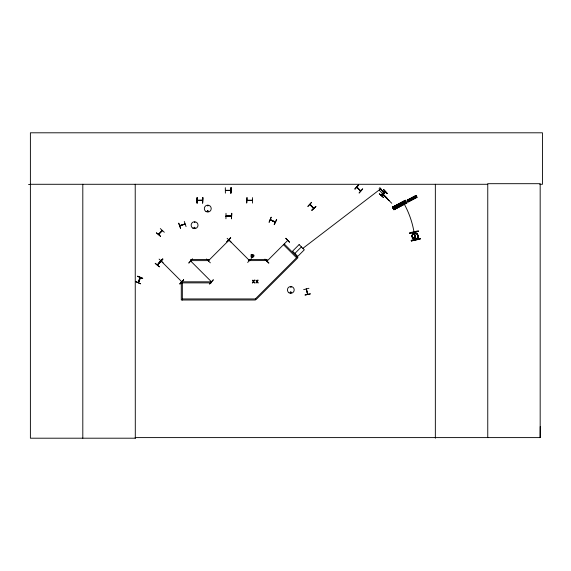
<?xml version="1.0" encoding="UTF-8"?>
<svg xmlns="http://www.w3.org/2000/svg" width="571" height="571" viewBox="0 0 571 571"><rect width="100%" height="100%" fill="white"/><g stroke="black" fill="none" stroke-linecap="round" stroke-linejoin="round"><path stroke-width="0.86" d="M539.781 184.283L542.45 184.283L542.45 132.8L30.391 132.8L30.391 438.2L135.298 438.2L135.227 437.6L540.173 437.6L540.252 426.558M161.365 261.611L161.115 261.09L157.418 265.001M190.671 261.325L191.042 261.646L190.614 261.225M191.135 261.475L190.8 261.083M210.842 281.46L211.363 281.71L211.27 282.873L182.349 282.873M228.864 239.948L249.441 260.526L249.092 260.183M313.308 208.058L313.822 208.222L309.982 204.382M194.839 222.426C194.39 221.262 194.147 223.368 194.875 222.355M194.211 227.736C195.311 226.737 194.561 228.707 194.297 227.9M207.53 205.617L208.058 205.831L207.494 205.753M207.259 210.999C208.315 213.069 208.287 209.214 207.294 211.263M207.394 211.142C208.494 210.128 207.73 212.098 207.487 211.299M291.074 287.149L290.525 286.999L291.11 287.077M412.091 236.116C414.796 241.911 410.62 235.659 413.004 233.96M412.89 238.492L411.969 236.109M138.118 282.509L138.339 281.946M140.266 277.613L138.318 282.524M418.479 236.437L417.472 233.86L415.138 232.761L412.876 233.839M413.004 234.003L415.088 233.104M252.175 256.929L252.318 256.129L251.433 256.308L252.175 256.929L253.089 256.6L252.967 255.23L251.604 255.351L251.433 256.308M252.318 256.129L252.51 255.023M307.576 294.265L306.213 289.019M307.833 294.215L306.413 289.026M140.366 277.527C134.385 293.366 144.856 266.95 138.111 282.388M139.845 277.856L140.202 278.134M360.822 190.807L360.387 190.386M211.406 281.746L190.785 261.125M229.199 240.341L228.721 240.726L229.378 240.127M249.62 260.433L249.227 260.048M309.817 204.525C319.225 215.024 308.69 201.913 310.124 204.918M162.228 230.384L162.071 230.912M418.022 237.236L417.936 235.452M266.914 260.94L267.471 260.64L267.05 261.068M411.962 236.123L412.869 233.717M418.486 236.43L417.529 238.971L415.146 239.977L412.276 238.121L411.919 235.43C412.462 232.24 417.508 232.397 418.022 235.516M135.662 281.567L140.644 283.808L135.634 281.639M140.073 277.413L140.131 277.963M138.139 282.459L140.009 277.513M291.131 292.645C290.896 291.089 289.997 293.523 291.124 292.545M180.329 225.566L179.808 225.723M415.888 239.085L417.101 238.385L417.872 235.545M251.725 256.722L252.375 255.822M269.112 222.19L271.204 217.151L269.141 222.212M275.201 222.247L270.354 219.657M274.144 224.574L276.478 219.642M274.33 224.667L276.685 219.742M275.172 222.233L270.276 219.864M201.991 200.257L202.598 200.257M225.388 190.329L230.791 190.279M226.009 215.945L231.469 216.259M230.934 215.924L230.855 216.259M412.305 238.057L415.131 239.948M412.49 237.929L412.183 235.395M162.328 230.584L158.531 234.317L159.009 234.174M162.328 230.634L158.667 234.453M161.2 261.061L157.318 264.83L157.903 264.573M160.658 261.233L160.972 260.933L157.318 264.83M181.378 281.36L181.771 281.746L161.208 261.147M208.394 260.704L208.915 260.526L208.515 260.968M266.95 260.897L267.299 260.547L248.992 260.619L248.992 259.562L267.178 259.562L267.178 260.619M267.478 260.69L267.171 261.033M287.713 240.462L267.149 261.011M413.461 233.51L412.162 235.445L413.561 233.482L416.552 233.56M202.598 200.507L197.138 200.45L202.519 200.235M251.975 200.228L252.468 200.257M252.468 200.507L247.015 200.45L252.353 200.507M252.967 255.23L252.446 255.858L253.26 255.644M160.308 228.578L164.312 232.29M158.531 234.317L162.128 230.448M160.551 236.294L156.361 232.782L160.537 236.301M159.095 259.091L163.099 262.796M159.338 266.8L155.148 263.288L159.33 266.814M358.531 184.925L354.934 189.044L358.509 184.911M354.912 189.022L358.702 185.097M360.572 190.907L356.939 187.052L357.275 187.338M159.123 263.095L162.742 258.998L159.116 263.088M158.931 262.903L162.764 259.02M159.073 263.045L162.906 259.163M179.794 283.766L183.676 279.926M206.481 258.977L210.335 262.838M227.137 238.314L231.077 242.097M226.915 241.733L230.755 237.843M208.736 260.433L208.394 260.783L229.014 240.163M228.821 240.669L228.914 240.227M247.636 262.446L251.497 258.584M264.823 259.305L268.727 263.117M307.905 206.331L311.602 202.312L307.955 206.388M315.87 206.588L311.816 210.249L315.884 206.602M311.837 210.271L315.727 206.445M294.872 253.438L301.409 246.9M297.213 256.929L296.463 257.678L283.601 244.816L284.351 244.067L297.962 257.678L256.101 299.539L255.423 298.861L297.284 257M379.108 188.523L380.072 187.559M379.965 189.379L380.928 188.416M383.548 189.465L387.209 193.519L383.569 189.451M380.993 195.025L384.868 191.178M381.185 195.211L385.061 191.371L381.207 195.239M382.663 194.261L389.037 200.628M383.269 193.869L383.676 193.519L383.319 193.141M381.635 195.667L385.525 191.835M381.849 195.882L385.71 192.02M383.355 197.38L379.294 193.719L383.327 197.409M388.894 200.4L382.698 193.94M391.756 203.269L382.563 194.076M393.39 208.522L393.79 207.987M415.067 233.139L417.187 234.124L418.065 236.415L417.208 238.657L415.11 239.542L412.498 237.857M290.546 292.002C289.704 294.072 292.609 291.752 290.461 292.109M302.866 248.356L380.029 189.315M179.851 225.481L184.975 223.96L184.447 224.396M185.011 224.189L179.879 225.723L184.975 224.16M392.448 207.145L405.489 200.185L406.966 202.955L393.876 209.807L392.42 207.087M392.52 207.273L405.581 200.364L392.527 207.302M392.612 207.451L405.653 200.492M392.662 207.559L404.967 201.063L392.698 207.616M392.777 207.765L405.831 200.835M393.605 207.466L399.75 204.218L393.633 207.53M405.132 201.37L401.292 203.404L405.153 201.42M407.309 200.228L416.016 195.603M407.366 200.342L416.059 195.696M392.969 208.108L393.362 208.843M407.423 200.442L416.116 195.796M407.466 200.528L416.188 195.932M407.516 200.614L416.252 196.046M407.601 200.771L407.865 201.263M394.233 208.622L400.371 205.36L394.254 208.672M405.76 202.527L401.905 204.546L405.781 202.577M407.93 201.377L416.644 196.781M407.987 201.492L416.709 196.895M393.54 209.186L406.616 202.298M408.001 201.52L416.751 196.981M406.688 202.427L394.39 208.936L406.723 202.491M416.809 197.081L408.094 201.691L416.873 197.209M393.704 209.493L406.773 202.591M408.165 201.834L416.923 197.295M406.852 202.741L393.804 209.678L406.88 202.791M270.404 219.685L275.286 221.991M270.326 219.856L275.201 222.162M414.96 236.13L414.967 235.844M180.572 228.243L178.694 223.111L180.536 228.257M181.635 281.881L181.25 281.496M303.651 289.625L308.94 288.284M305.1 295.043L310.431 293.851L305.078 294.971M418.529 231.276L418.422 230.777L409.55 232.782L409.671 233.375L418.55 231.369L409.664 233.311M411.248 240.384L420.128 238.385L420.256 238.971L411.377 240.926L420.256 238.971M230.734 190.578L225.388 190.521M197.794 200.507L197.209 200.464M247.507 200.507L247.086 200.464M231.355 216.195L226.023 216.166M197.252 200.2L202.541 200.257M247.122 200.2L252.353 200.228M360.622 190.907L356.768 187.152L360.651 190.985M416.445 233.589L417.808 235.509M28.55 184.497L30.391 184.49M30.391 184.283L487.762 184.283M225.388 193.155L225.317 187.695M197.138 197.623L197.138 203.083M247.015 197.623L246.708 203.083L246.972 197.623M252.468 197.623L252.546 203.083M226.009 213.311L225.938 218.772M231.769 213.311L231.505 218.772M226.102 216.195L231.469 216.195L226.102 216.252M231.469 218.772L231.747 213.311M182.349 298.947L255.423 298.947L255.423 300.003L181.285 300.003L181.285 281.817L211.27 281.817L210.885 281.496M290.81 292.952L290.339 292.588M415.916 239.071L413.839 238.721C412.433 235.231 412.341 238.55 412.812 237.25M251.39 255.808L252.196 255.951M252.496 256.001L253.303 256.143M137.632 276.435L142.729 278.391M414.318 233.91L414.282 233.832A99.397 94.022 -17.5 0 0 403.197 202.227M251.604 255.351L252.225 255.879M252.468 256.072L253.089 256.6M285.893 238.228L289.583 242.261L285.728 238.4M264.987 259.141L268.87 262.974M383.377 189.636L387.266 193.469M380.557 188.794L383.555 192.227L380.336 189.008M383.712 192.063L384.668 193.019M383.605 192.17L384.561 193.126M383.355 193.091L383.783 193.519M383.191 193.255L383.619 193.683M383.084 193.362L383.512 193.79M382.927 193.519L383.355 193.947M379.33 190.321L386.888 197.88M407.865 200.814L408.072 200.956M412.49 237.493L413.625 239.099L415.924 239.485L417.273 238.671L418.022 237.165M415.131 196.074L415.981 197.68M414.539 196.388L415.388 197.994M413.654 196.852L414.51 198.458M412.869 197.266L413.718 198.872M411.984 197.737L412.833 199.343M408.194 199.743L409.043 201.349M407.737 199.643L408.936 201.749M404.254 201.063L405.531 203.476M403.369 201.534L404.646 203.947M402.048 202.234L403.319 204.646M400.863 202.855L402.141 205.267M399.543 203.554L400.813 205.967M393.854 206.566L395.132 208.979M393.262 206.367L394.961 209.586M393.155 206.416L394.861 209.636M393.783 207.901L393.983 208.279M393.762 207.908L393.961 208.287M393.041 208.287L393.248 208.672M252.011 255.066L252.289 255.829M252.396 256.122L252.675 256.886M186.06 226.58L184.283 221.42M306.548 290.182L307.355 293.209M411.384 240.962L411.256 240.384M420.128 238.407L411.256 240.405M414.403 232.304L415.988 239.313M414.296 232.333L415.874 239.342M414.239 233.396L415.417 238.607M413.925 232.411L415.502 239.427M413.818 232.44L415.395 239.449M540.173 437.6L540.173 183.691L487.762 183.691L487.762 437.6M435.345 184.283L435.345 438.2M230.862 187.695L230.927 193.155M202.669 197.623L202.669 203.083M182.349 281.817L182.349 300.003M135.22 184.283L135.298 438.2M82.809 184.283L82.809 438.2M194.069 227.601C194.718 229.621 195.639 226.18 194.069 227.601M400.264 204.232C400.921 206.574 402.12 202.662 400.264 204.232M412.469 198.187C412.904 199.75 413.704 197.138 412.469 198.187M137.725 276.193L142.714 278.42L137.718 276.214M254.195 280.147L253.495 281.282L252.368 280.147L253.26 281.589L252.339 283.03L253.474 281.874L254.616 283.03L253.71 281.567L254.609 280.147L254.195 280.147M257.735 280.147L257.036 281.282L255.908 280.147L256.8 281.589L255.887 283.03L257.014 281.874L258.156 283.03L257.25 281.567L258.149 280.147L257.735 280.147M362.664 188.922L359.08 193.048L362.656 188.908M192.398 259.02L188.758 263.095L192.377 258.998M183.619 279.876L180.001 283.973L183.619 279.876M230.605 237.707L226.972 241.783L230.591 237.686M213.254 279.876L209.636 283.973L213.254 279.876M251.183 254.723C249.62 261.746 258.335 253.702 251.183 254.723M299.118 244.609L292.58 251.147L297.776 256.35L304.314 249.805L299.118 244.609M415.973 195.518L407.237 200.093L408.229 201.948L416.937 197.33L415.952 195.482M231.148 187.695L230.848 193.155L231.148 187.695M202.898 197.623L202.598 203.083L202.876 197.623M208.743 259.562L190.55 259.562L190.55 260.619L208.743 260.619L208.743 259.562M197.102 203.083L197.102 197.623L197.066 203.083M192.855 228.179A3.455 3.455 0 0 0 198.03 225.188A3.455 3.455 0 0 0 192.855 222.198A3.455 3.455 0 0 0 192.855 228.179M206.045 211.577A3.455 3.455 0 0 0 211.22 208.586A3.455 3.455 0 0 0 206.045 205.596A3.455 3.455 0 0 0 206.045 211.577M289.112 292.852A3.397 3.397 0 0 0 294.208 289.911A3.397 3.397 0 0 0 289.112 286.963A3.397 3.397 0 0 0 289.112 292.852"/></g></svg>
